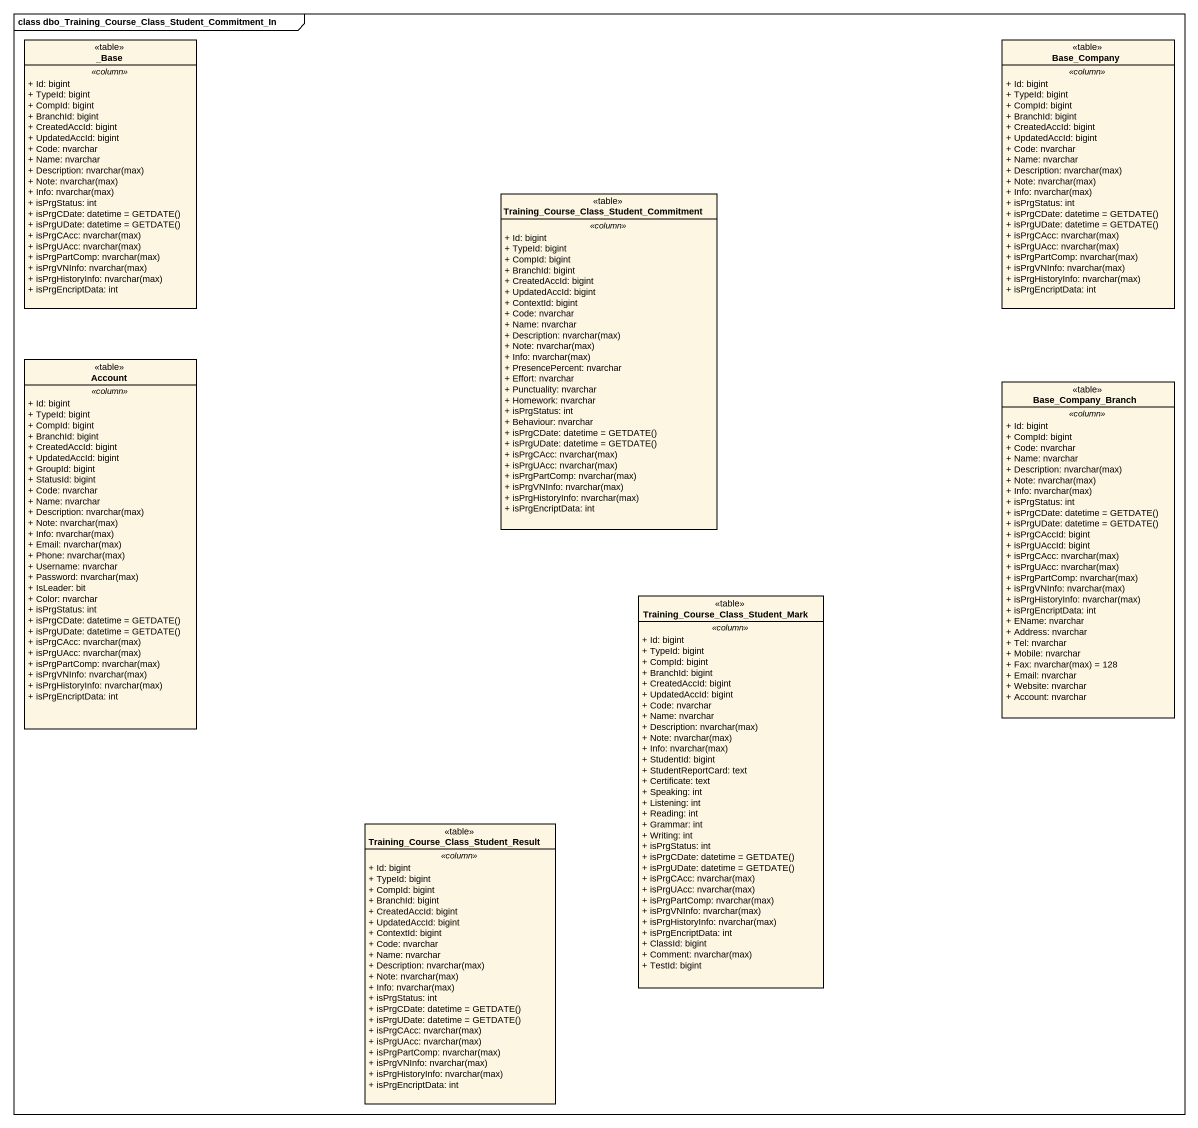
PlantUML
@startuml
mainframe class dbo_Training_Course_Class_Student_Commitment_In
hide circle
hide empty members
skinparam classAttributeIconSize 0
class "_Base" as Base <<table>> {
  .. <<column>> ..
  + Id: bigint
  + TypeId: bigint
  + CompId: bigint
  + BranchId: bigint
  + CreatedAccId: bigint
  + UpdatedAccId: bigint
  + Code: nvarchar
  + Name: nvarchar
  {field} + Description: nvarchar(max)
  {field} + Note: nvarchar(max)
  {field} + Info: nvarchar(max)
  + isPrgStatus: int
  {field} + isPrgCDate: datetime = GETDATE()
  {field} + isPrgUDate: datetime = GETDATE()
  {field} + isPrgCAcc: nvarchar(max)
  {field} + isPrgUAcc: nvarchar(max)
  {field} + isPrgPartComp: nvarchar(max)
  {field} + isPrgVNInfo: nvarchar(max)
  {field} + isPrgHistoryInfo: nvarchar(max)
  + isPrgEncriptData: int
}
class Base_Company <<table>> {
  .. <<column>> ..
  + Id: bigint
  + TypeId: bigint
  + CompId: bigint
  + BranchId: bigint
  + CreatedAccId: bigint
  + UpdatedAccId: bigint
  + Code: nvarchar
  + Name: nvarchar
  {field} + Description: nvarchar(max)
  {field} + Note: nvarchar(max)
  {field} + Info: nvarchar(max)
  + isPrgStatus: int
  {field} + isPrgCDate: datetime = GETDATE()
  {field} + isPrgUDate: datetime = GETDATE()
  {field} + isPrgCAcc: nvarchar(max)
  {field} + isPrgUAcc: nvarchar(max)
  {field} + isPrgPartComp: nvarchar(max)
  {field} + isPrgVNInfo: nvarchar(max)
  {field} + isPrgHistoryInfo: nvarchar(max)
  + isPrgEncriptData: int
}
class "Training_Course_Class_Student_Commitment" as Training_Course_Class <<table>> {
  .. <<column>> ..
  + Id: bigint
  + TypeId: bigint
  + CompId: bigint
  + BranchId: bigint
  + CreatedAccId: bigint
  + UpdatedAccId: bigint
  + ContextId: bigint
  + Code: nvarchar
  + Name: nvarchar
  {field} + Description: nvarchar(max)
  {field} + Note: nvarchar(max)
  {field} + Info: nvarchar(max)
  + PresencePercent: nvarchar
  + Effort: nvarchar
  + Punctuality: nvarchar
  + Homework: nvarchar
  + isPrgStatus: int
  + Behaviour: nvarchar
  {field} + isPrgCDate: datetime = GETDATE()
  {field} + isPrgUDate: datetime = GETDATE()
  {field} + isPrgCAcc: nvarchar(max)
  {field} + isPrgUAcc: nvarchar(max)
  {field} + isPrgPartComp: nvarchar(max)
  {field} + isPrgVNInfo: nvarchar(max)
  {field} + isPrgHistoryInfo: nvarchar(max)
  + isPrgEncriptData: int
}
class Account <<table>> {
  .. <<column>> ..
  + Id: bigint
  + TypeId: bigint
  + CompId: bigint
  + BranchId: bigint
  + CreatedAccId: bigint
  + UpdatedAccId: bigint
  + GroupId: bigint
  + StatusId: bigint
  + Code: nvarchar
  + Name: nvarchar
  {field} + Description: nvarchar(max)
  {field} + Note: nvarchar(max)
  {field} + Info: nvarchar(max)
  {field} + Email: nvarchar(max)
  {field} + Phone: nvarchar(max)
  + Username: nvarchar
  {field} + Password: nvarchar(max)
  + IsLeader: bit
  + Color: nvarchar
  + isPrgStatus: int
  {field} + isPrgCDate: datetime = GETDATE()
  {field} + isPrgUDate: datetime = GETDATE()
  {field} + isPrgCAcc: nvarchar(max)
  {field} + isPrgUAcc: nvarchar(max)
  {field} + isPrgPartComp: nvarchar(max)
  {field} + isPrgVNInfo: nvarchar(max)
  {field} + isPrgHistoryInfo: nvarchar(max)
  + isPrgEncriptData: int
}
class Base_Company_Branch <<table>> {
  .. <<column>> ..
  + Id: bigint
  + CompId: bigint
  + Code: nvarchar
  + Name: nvarchar
  {field} + Description: nvarchar(max)
  {field} + Note: nvarchar(max)
  {field} + Info: nvarchar(max)
  + isPrgStatus: int
  {field} + isPrgCDate: datetime = GETDATE()
  {field} + isPrgUDate: datetime = GETDATE()
  + isPrgCAccId: bigint
  + isPrgUAccId: bigint
  {field} + isPrgCAcc: nvarchar(max)
  {field} + isPrgUAcc: nvarchar(max)
  {field} + isPrgPartComp: nvarchar(max)
  {field} + isPrgVNInfo: nvarchar(max)
  {field} + isPrgHistoryInfo: nvarchar(max)
  + isPrgEncriptData: int
  + EName: nvarchar
  + Address: nvarchar
  + Tel: nvarchar
  + Mobile: nvarchar
  {field} + Fax: nvarchar(max) = 128
  + Email: nvarchar
  + Website: nvarchar
  + Account: nvarchar
}
class "Training_Course_Class_Student_Mark" as Training_Course_Class_2 <<table>> {
  .. <<column>> ..
  + Id: bigint
  + TypeId: bigint
  + CompId: bigint
  + BranchId: bigint
  + CreatedAccId: bigint
  + UpdatedAccId: bigint
  + Code: nvarchar
  + Name: nvarchar
  {field} + Description: nvarchar(max)
  {field} + Note: nvarchar(max)
  {field} + Info: nvarchar(max)
  + StudentId: bigint
  + StudentReportCard: text
  + Certificate: text
  + Speaking: int
  + Listening: int
  + Reading: int
  + Grammar: int
  + Writing: int
  + isPrgStatus: int
  {field} + isPrgCDate: datetime = GETDATE()
  {field} + isPrgUDate: datetime = GETDATE()
  {field} + isPrgCAcc: nvarchar(max)
  {field} + isPrgUAcc: nvarchar(max)
  {field} + isPrgPartComp: nvarchar(max)
  {field} + isPrgVNInfo: nvarchar(max)
  {field} + isPrgHistoryInfo: nvarchar(max)
  + isPrgEncriptData: int
  + ClassId: bigint
  {field} + Comment: nvarchar(max)
  + TestId: bigint
}
class "Training_Course_Class_Student_Result" as Training_Course_Class_3 <<table>> {
  .. <<column>> ..
  + Id: bigint
  + TypeId: bigint
  + CompId: bigint
  + BranchId: bigint
  + CreatedAccId: bigint
  + UpdatedAccId: bigint
  + ContextId: bigint
  + Code: nvarchar
  + Name: nvarchar
  {field} + Description: nvarchar(max)
  {field} + Note: nvarchar(max)
  {field} + Info: nvarchar(max)
  + isPrgStatus: int
  {field} + isPrgCDate: datetime = GETDATE()
  {field} + isPrgUDate: datetime = GETDATE()
  {field} + isPrgCAcc: nvarchar(max)
  {field} + isPrgUAcc: nvarchar(max)
  {field} + isPrgPartComp: nvarchar(max)
  {field} + isPrgVNInfo: nvarchar(max)
  {field} + isPrgHistoryInfo: nvarchar(max)
  + isPrgEncriptData: int
}
@enduml
